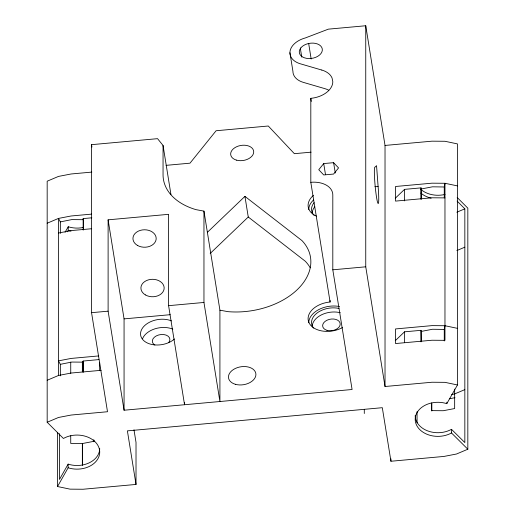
<?xml version="1.0" encoding="UTF-8"?>
<svg xmlns="http://www.w3.org/2000/svg" width="515" height="515" viewBox="0 0 515 515"><rect width="100%" height="100%" fill="white"/><g stroke="black" fill="none" stroke-linecap="round" stroke-linejoin="round"><path stroke-width="0.77" d="M133.99 429.825L136.018 442.43L136.018 484.435L83.018 489.25L70.034 489.147L57.526 486.527L68.135 467.781L68.135 464.131A22.692 17.047 0 0 0 99.723 448.629M444.265 197.747L444.265 186.984L444.966 183.282L457.475 185.902M444.265 340.962L444.265 329.426L444.966 325.725L457.475 328.351M68.135 464.131L59.476 479.433L59.476 433.694M65.057 232.297L68.231 226.748A22.692 17.047 0 0 0 83.494 227.424M136.018 484.435L127.392 430.868L382.31 407.693L390.937 461.253L443.93 456.438L456.509 454.011L467.826 449.222L451.488 432.967A22.692 17.047 0 0 1 415.354 421.36A22.692 17.047 0 0 1 446.801 403.657L457.475 384.963L457.475 143.904L444.966 141.277L431.982 141.174L385.027 145.442L385.027 386.507L431.982 382.239L444.966 382.342L457.475 384.963M67.433 231.789L68.231 230.405L68.231 226.748M323.716 163.57L318.772 169.712L323.716 174.952L333.604 174.057L338.548 167.916L333.604 162.669L323.716 163.57L325.506 174.682M207.442 232.259L244.934 196.37L302.028 240.647A66.409 43.511 -9.2 0 1 297.232 289.681A66.409 43.511 -9.2 0 1 227.868 311.639L219.918 310.172L203.959 211.118L196.009 209.65A66.409 43.511 -9.2 0 1 163.049 174.688L163.049 145.468L157.551 138.664L91.554 144.663L91.554 312.676L107.506 411.736L71.07 415.051L58.491 417.472L47.174 422.261L63.416 438.471A22.692 17.047 0 0 1 99.562 450.059A22.692 17.047 0 0 1 68.135 467.781M210.191 253.451L248.256 217.008L244.934 196.37M395.269 198.243L404.545 189.366L421.051 187.878L421.225 198.983M395.269 340.685L404.545 331.815L421.051 330.327L421.225 341.426M47.174 223.207L58.491 218.418L71.07 215.991L91.664 214.118M47.174 380.263L58.491 375.474L71.07 373.047L101.172 370.311M456.837 212.212L464.839 208.826L457.101 201.062M456.837 250.56L464.839 247.174M464.839 389.623L454.655 393.93L451.655 394.509M58.491 375.474L58.491 218.418L60.345 221.888L71.72 219.609L83.353 219.699L83.353 229.696M58.491 233.025L71.07 230.598L91.664 228.731M421.225 188.986L432.491 186.81L444.265 186.984M98.796 355.917L71.07 358.434L58.491 360.861L60.345 364.33L71.72 362.058L83.353 362.148L83.353 372.145M421.225 331.428L432.491 329.259L444.265 329.426M70.735 435.754L70.735 443.441L82.49 443.524L93.756 441.349L93.756 439.81M449.434 398.765L454.938 397.702M83.172 230.134L83.172 218.598L91.818 217.806M83.172 371.811L83.172 361.047L98.893 359.599M385.027 145.442L365.747 25.75L328.37 29.149L305.414 37.917A21.031 13.776 -9.2 0 0 290.112 50.895A21.031 13.776 -9.2 0 0 300.361 63.802L321.785 70.053M91.818 172.1L71.07 173.986L58.491 176.413L47.174 181.203L47.174 422.261M166.049 165.354L189.99 163.178L216.088 130.752L268.283 126.008L294.374 153.682L311.073 152.17M374.914 186.707L378.1 186.417L376.549 165.682L374.997 167.156A18.263 1.448 84.8 0 0 374.997 184.203A18.263 1.448 84.8 0 0 378.1 203.464A18.263 1.448 84.8 0 0 378.1 186.417M321.798 70.04A22.158 14.517 -9.2 0 1 332.053 77.984L332.806 81.705A22.158 14.517 -9.2 0 1 310.809 98.333L310.809 182.304A22.158 14.517 -9.2 0 1 332.806 194.934L332.806 269.809L352.086 389.501L124.064 410.23L108.111 311.176L108.111 219.828L168.592 214.33L168.592 305.672L184.544 404.732L184.544 402.331M332.806 269.809L365.747 266.809L365.747 25.75M91.554 312.676L108.111 311.176M168.592 305.672L203.959 302.459L203.959 211.118M124.064 410.23L124.064 318.888L170.22 314.691M444.966 197.889L431.982 197.786L395.539 201.101L395.539 186.494L431.982 183.179L444.966 183.282L444.966 340.338L431.982 340.235L395.539 343.55L395.539 328.937L431.982 325.622L444.966 325.725M248.256 217.008L305.35 261.285A66.409 43.511 -9.2 0 1 310.21 267.774M415.193 415.483A22.692 17.047 0 0 0 427.617 430.875A22.692 17.047 0 0 0 451.488 429.317L464.839 442.578L464.839 208.826M457.178 197.483L467.826 208.163L467.826 449.222M310.809 98.333L311.305 101.423M365.747 266.809L385.027 386.507M333.604 162.669L335.271 172.989M308.678 43.543L311.169 59.019M300.393 48.622L301.764 57.133M289.932 52.723L292.919 71.295A21.031 13.776 -9.2 0 0 303.348 82.374L324.778 88.625A22.139 14.504 -9.2 0 1 328.744 90.209M310.809 182.304L330.089 302.002A22.158 14.517 -9.2 0 0 309.064 322.847A22.158 14.517 -9.2 0 0 342.475 327.585M203.959 302.459L219.918 401.513L219.918 310.172M163.049 145.468L170.961 194.606M108.111 219.828L124.064 318.888M91.554 144.663L91.934 147.045M83.172 218.598L83.353 219.699M83.172 361.047L83.353 362.148M454.655 389.108L454.655 408.543L443.26 410.725L431.634 410.629L431.634 402.942M451.488 429.317L451.488 432.967M446.801 402.196L446.801 403.657M431.815 403.303L431.815 410.996M421.051 187.878L421.051 199.414M421.051 330.327L421.051 341.863M417.053 411.646L417.053 422.815M404.545 189.366L404.545 200.901M404.545 331.815L404.545 342.578M390.937 458.878L390.937 461.253M364.292 409.522L364.292 413.519M330.089 300.399L330.089 302.002M99.678 362.605L99.678 370.291M93.942 440.177L93.942 441.716M82.49 362.18L82.49 371.83M82.49 443.524L82.49 465.097M82.349 361.388L82.349 371.843M82.349 443.537L82.349 465.109M70.735 362.103L70.735 373.356M60.345 221.888L60.345 233.417M60.345 364.33L60.345 375.866M57.526 432.304L57.526 486.527M154.886 345.063A8.852 5.8 -9.2 0 1 154.371 337.222A8.852 5.8 -9.2 0 1 166.145 335.117A8.852 5.8 -9.2 0 1 168.72 342.591M313.622 328.119A19.37 12.688 -9.2 0 1 316.918 313.133A19.37 12.688 -9.2 0 1 338.883 308.427M314.099 215.431A19.37 12.688 -9.2 0 1 314.099 202.646M312.212 212.734A19.37 12.688 -9.2 0 1 314.762 206.779M312.212 325.963A19.37 12.688 -9.2 0 1 340.299 312.734M142.533 338.741A19.37 12.688 -9.2 0 1 172.808 329.156M174.501 338.992A19.37 12.688 -9.2 0 1 147.631 343.125A19.37 12.688 -9.2 0 1 144.696 325.551A19.37 12.688 -9.2 0 1 171.482 320.903M308.755 322.751A22.158 14.517 -9.2 0 1 339.552 306.547M308.755 209.528A22.158 14.517 -9.2 0 1 313.551 199.968M445.024 194.425A22.692 17.047 0 0 1 420.871 189.449M431.132 198.14A22.692 17.047 0 0 1 420.871 193.106M316.371 216.081A22.158 14.517 -9.2 0 1 313.416 195.372M71.031 231.138A22.692 17.047 0 0 1 68.231 230.405M300.818 47.908L299.666 49.858A11.62 7.616 -9.2 0 0 308.8 58.568A11.62 7.616 -9.2 0 0 322.3 50.457A11.62 7.616 -9.2 0 0 310.809 43.163L307.822 43.698A11.62 7.616 -9.2 0 0 300.818 47.908M327.019 330.34A8.852 5.8 -9.2 0 0 340.209 324.083A8.852 5.8 -9.2 0 0 327.019 320.221A8.852 5.8 -9.2 0 0 327.019 330.34M145.372 294.902A11.62 8.729 0 0 0 164.047 289.263A11.62 8.729 0 0 0 148.204 279.928A11.62 8.729 0 0 0 145.372 294.902M137.389 245.372A11.62 8.729 0 0 0 156.071 239.733A11.62 8.729 0 0 0 140.228 230.405A11.62 8.729 0 0 0 137.389 245.372M235.316 384.28A13.834 9.064 -9.2 0 0 255.916 374.502A13.834 9.064 -9.2 0 0 235.316 368.47A13.834 9.064 -9.2 0 0 235.316 384.28M236.417 160.12A11.62 7.616 -9.2 0 0 253.721 151.906A11.62 7.616 -9.2 0 0 236.417 146.833A11.62 7.616 -9.2 0 0 236.417 160.12"/></g></svg>
